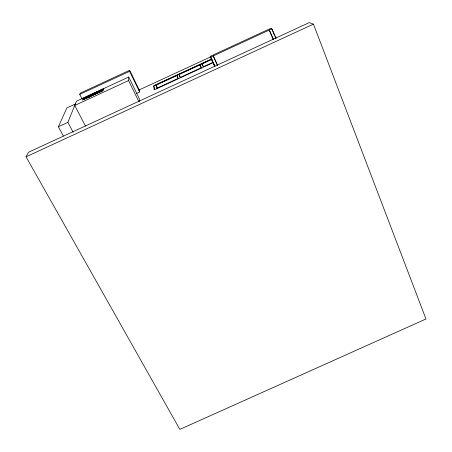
<?xml version="1.0" encoding="UTF-8"?>
<svg xmlns="http://www.w3.org/2000/svg" width="452" height="452" viewBox="0 0 452 452"><rect width="100%" height="100%" fill="white"/><g stroke="black" fill="none" stroke-linecap="round" stroke-linejoin="round"><path stroke-width="0.68" d="M136.51 93.457L139.674 91.993L129.622 71.303L129.662 70.263L80.236 93.157L79.733 94.406L81.976 98.734M138.826 101.536L128.571 80.552L128.73 77.004L76.456 101.203L67.885 122.368L58.387 126.763L63.37 136.029M103.824 88.535L103.378 90.456L82.394 100.169L83.145 98.107M102.954 88.937L102.536 90.694L83.343 99.576L83.953 97.886L102.915 89.106M101.186 91.321L101.581 89.722L102.208 90.965M100.304 91.728L100.711 90.129M98.954 92.349L99.378 90.745L100.005 91.982M98.073 92.762L98.502 91.151M96.722 93.383L97.174 91.767L97.801 93.005M95.841 93.796L96.299 92.168M94.491 94.417L94.965 92.784L95.598 94.022M93.609 94.824L94.095 93.191M92.259 95.451L92.762 93.807L93.383 95.016M91.377 95.858L91.892 94.208M90.033 96.479L90.558 94.824L91.191 96.061M89.146 96.892L89.688 95.231M87.801 97.513L88.355 95.847L89.31 97.694M86.92 97.92L87.485 96.248M85.569 98.547L86.157 96.864L86.79 98.101M84.688 98.954L85.281 97.27M58.387 126.763L66.879 107.921L75.314 104.016M26.03 156.81L28.527 152.239L309.253 22.6L313.451 24.12L425.97 318.988L179.845 429.4L26.03 156.81L313.451 24.12M79.733 94.406L129.622 71.303M128.571 80.552L74.727 105.474L85.524 126.108M214.734 66.647L210.191 56.353L270.804 28.335L271.844 28.855L276.223 38.471M138.702 90.146L210.92 56.766M211.542 59.042L153.991 85.637L154.629 89.66M211.886 59.048L153.623 85.97L154.228 89.846L213.327 62.545M176.935 75.54L178.026 78.495L156.731 88.332L156.166 85.134L176.935 75.54L178.274 78.439M179.015 74.58L199.818 64.964L201.496 67.653L180.156 77.512L179.015 74.58L180.354 77.484M202.942 66.337L201.897 64.003L212.005 59.331M213.056 62.314L203.632 66.67L201.897 64.003M210.191 56.353L214.841 66.037M67.885 122.368L73.156 132.283M83.953 97.886L84.586 99.118M128.73 77.004L139.272 98.621L139.38 101.384M129.662 70.263L139.623 90.779L139.674 91.993M156.166 85.134L157.81 88.598M273.669 39.646L269.29 30.035L273.194 39.669M217.649 65.517L213.276 55.929L217.44 65.416M199.818 64.964L201.129 67.885M214.949 66.563L210.768 57.088L271.844 28.855L274.437 35.284M274.957 36.567L275.731 38.493"/></g></svg>
